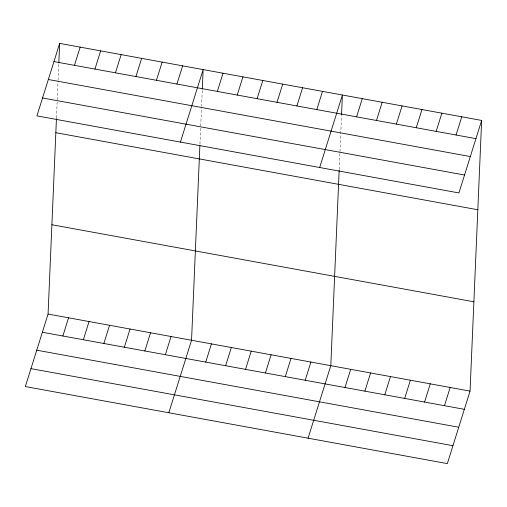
<?xml version="1.0" encoding="UTF-8"?>
<svg xmlns="http://www.w3.org/2000/svg" width="507" height="507" viewBox="0 0 507 507"><rect width="100%" height="100%" fill="white"/><g stroke="black" fill="none" stroke-linecap="round" stroke-linejoin="round"><path stroke-width="0.38" stroke-dasharray="2.54 1.9" d="M56.473 117.82L57.215 100.582M57.247 99.803L58.051 80.993M58.083 80.214L58.793 63.755M199.948 144.02L200.69 126.782M200.721 125.996L201.526 107.192M201.564 106.407L202.268 89.954M339.208 169.446L341.522 115.381"/><path stroke-width="0.76" d="M481.65 120.438L458.93 192.939L36.941 115.888L59.661 43.387L481.65 120.438L470.059 391.112L447.339 463.613L25.35 386.562L48.07 314.061L56.442 118.606M58.825 62.976L59.661 43.387M199.885 145.585L191.545 340.26L168.825 412.761M202.299 89.169L203.136 69.586L180.416 142.087M339.17 170.232L330.798 365.686L308.079 438.187M341.553 114.601L342.396 95.012L319.676 167.513M74.453 65.333L80.163 47.126M94.948 69.072L100.659 50.871M115.45 72.818L121.154 54.61M135.946 76.563L141.649 58.356M62.862 336.008L68.565 317.8M156.441 80.302L162.145 62.101M83.357 339.753L89.061 321.546M176.937 84.048L182.64 65.84M103.853 343.493L109.563 325.291M124.354 347.238L130.058 329.03M217.326 91.418L223.036 73.217M144.85 350.977L150.554 332.776M237.219 95.05L242.929 76.849M165.345 354.723L171.049 336.515M257.112 98.688L262.822 80.48M277.006 102.319L282.716 84.111M205.734 362.093L211.438 343.892M296.899 105.95L302.609 87.743M225.628 365.731L231.331 347.523M316.799 109.582L322.503 91.38M245.521 369.362L251.225 351.155M265.415 372.994L271.118 354.786M356.586 116.851L362.29 98.643M285.308 376.625L291.012 358.424M376.479 120.482L382.183 102.275M305.201 380.256L310.905 362.055M396.373 124.114L402.076 105.906M416.266 127.745L421.97 109.537M344.988 387.525L350.698 369.318M436.159 131.376L441.863 113.175M364.882 391.157L370.592 372.949M456.053 135.008L461.757 116.806M384.775 394.788L390.485 376.581M404.668 398.42L410.378 380.218M424.562 402.051L430.272 383.85M444.462 405.682L450.165 387.481M53.957 61.588L475.946 138.645M48.342 79.51L470.331 156.562M42.556 97.971L464.545 175.023M55.84 132.707L477.822 209.759M51.898 224.74L473.88 301.792M48.07 314.061L470.059 391.112M42.366 332.262L464.355 409.32M36.751 350.185L458.74 427.236M30.965 368.646L452.954 445.697"/></g></svg>
